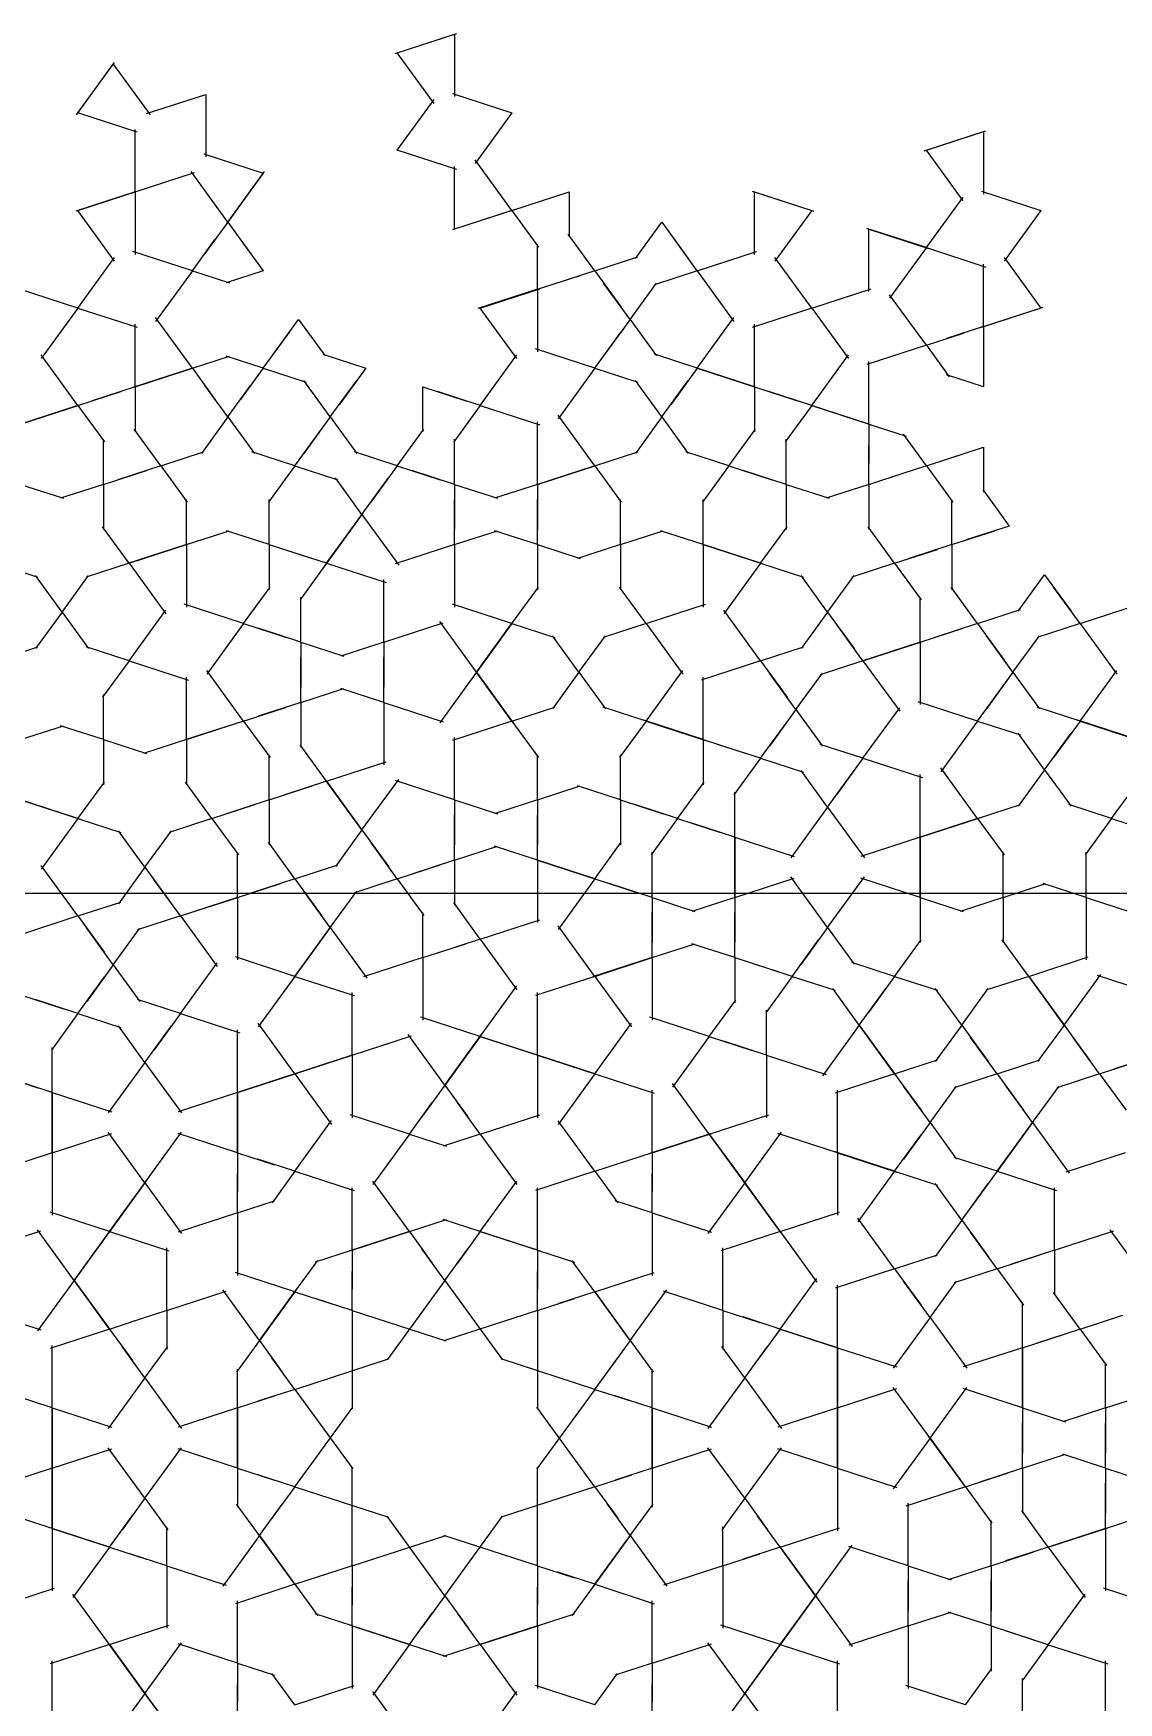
# Model space of a CAD drawing. Header units: millimetres. Extents: x -110 to 110, y -110 to 110.
# Drawn here: x -32.1 to 52.6, y -20.6 to 109.6 of the extents above; entities that cross this region are included whole.
import ezdxf

# ---------------------------------------------------------------- set-up
doc = ezdxf.new("R2010")
doc.units = ezdxf.units.MM
doc.layers.add('canvas_boundary', color=7, linetype='Continuous', true_color=0x505050)
doc.layers.add('strapwork', color=7, linetype='Continuous', true_color=0xff0000)

msp = doc.modelspace()

# ---------------------------------------------------------------- linework, layer by layer
at = {"layer": 'canvas_boundary'}
msp.add_lwpolyline([(-107.5, -42.5), (107.5, -42.5), (107.5, 42.5), (-107.5, 42.5)], close=True, dxfattribs=at)
at = {"layer": 'strapwork', "true_color": 0xff0000}
for points in [[(-3.88, 108.05), (0.76, 109.56), (0.76, 104.68)], [(-0.84, 104.15), (-3.71, 108.1), (0.93, 109.61)], [(-28.76, 103.26), (-25.89, 107.2), (-23.02, 103.26)], [(-24.01, 101.89), (-28.65, 103.4), (-25.78, 107.35)], [(-23.29, 103.35), (-18.65, 104.85), (-18.65, 99.97)], [(0.93, 98.99), (-3.71, 100.49), (-0.84, 104.44)], [(0.6, 104.91), (5.24, 103.4), (2.37, 99.45)], [(-24.18, 97.24), (-24.18, 102.12)], [(37.43, 100.44), (42.07, 101.95), (42.07, 97.07)], [(40.47, 96.55), (37.6, 100.49), (42.24, 102)], [(-18.82, 100.21), (-14.18, 98.7), (-17.05, 94.75)], [(5.41, 95.85), (0.76, 94.34), (0.76, 99.22)], [(5.24, 95.79), (2.37, 99.74)], [(-24.18, 97.24), (-19.54, 98.75)], [(-16.94, 94.89), (-19.81, 98.84)], [(-16.94, 94.89), (-14.08, 98.84)], [(-24.18, 97.24), (-28.82, 95.74)], [(-25.78, 91.84), (-28.65, 95.79), (-24.01, 97.3)], [(-24.18, 97.24), (-24.18, 92.36)], [(5.24, 95.79), (8.58, 96.88)], [(6.36, 96.16), (9.71, 97.24), (9.71, 93.72)], [(24.01, 97.3), (28.65, 95.79), (25.78, 91.84)], [(24.18, 92.36), (24.18, 97.24), (28.82, 95.74)], [(37.6, 92.89), (40.47, 96.83)], [(41.9, 97.3), (46.54, 95.79), (43.67, 91.84)], [(5.24, 95.79), (0.6, 94.28)], [(5.24, 95.79), (7.31, 92.94)], [(-16.94, 94.89), (-18.73, 92.43)], [(-16.94, 94.89), (-15.16, 92.43)], [(11.71, 91.09), (9.64, 93.94)], [(14.88, 92.05), (16.94, 94.89), (19.01, 92.05)], [(19.71, 91.09), (17.64, 93.94)], [(37.6, 92.89), (32.96, 94.39)], [(33.12, 89.46), (33.12, 94.34), (37.77, 92.83)], [(-19.71, 91.09), (-24.35, 92.6)], [(-19.71, 91.09), (-17.92, 93.55)], [(-15.97, 93.55), (-14.18, 91.09), (-17.07, 90.15)], [(7.24, 89.64), (7.24, 93.16)], [(19.71, 91.09), (24.35, 92.6)], [(37.6, 92.89), (34.73, 88.94)], [(37.6, 92.89), (42.24, 91.38)], [(-28.65, 88.18), (-25.78, 92.13)], [(11.71, 91.09), (15.06, 92.18)], [(28.65, 88.18), (25.78, 92.13)], [(43.67, 92.13), (46.54, 88.18), (41.9, 86.67)], [(42.07, 86.73), (42.07, 91.61)], [(-19.71, 91.09), (-22.58, 87.14)], [(-19.71, 91.09), (-16.82, 90.15)], [(7.24, 89.64), (10.58, 90.72)], [(11.71, 91.09), (8.36, 90)], [(11.71, 91.09), (13.78, 88.24)], [(14.47, 87.28), (12.4, 90.13)], [(14.47, 87.28), (16.54, 90.13)], [(19.71, 91.09), (16.36, 90)], [(19.71, 91.09), (22.58, 87.14)], [(-28.65, 88.18), (-33.29, 89.69)], [(7.24, 89.64), (2.59, 88.13)], [(5.63, 84.23), (2.76, 88.18), (7.41, 89.69)], [(7.24, 89.64), (7.24, 84.76)], [(28.65, 88.18), (33.29, 89.69)], [(37.6, 85.28), (34.73, 89.22)], [(-28.65, 88.18), (-31.52, 84.24)], [(-28.65, 88.18), (-24.01, 86.68)], [(-19.71, 83.48), (-22.58, 87.43)], [(-13.49, 84.44), (-11.42, 87.29), (-9.35, 84.44)], [(14.47, 87.28), (12.4, 84.44)], [(14.47, 87.28), (16.54, 84.44)], [(19.71, 83.48), (22.58, 87.43)], [(28.65, 88.18), (24.01, 86.67)], [(28.65, 88.18), (31.52, 84.23)], [(42.07, 86.73), (46.71, 88.24)], [(-24.18, 82.03), (-24.18, 86.91)], [(-14.18, 83.48), (-12.11, 86.33)], [(11.71, 83.48), (13.78, 86.33)], [(24.18, 82.03), (24.18, 86.91)], [(37.6, 85.28), (40.49, 86.22)], [(42.07, 86.73), (39.18, 85.79)], [(42.07, 86.73), (42.07, 83.69)], [(11.71, 83.48), (7.07, 84.99)], [(37.6, 85.28), (32.96, 83.77)], [(37.6, 85.28), (39.38, 82.82)], [(42.07, 85.07), (42.07, 82.03), (39.18, 82.97)], [(-28.65, 80.57), (-31.52, 84.52)], [(-19.71, 83.48), (-24.35, 81.97)], [(-24.18, 82.03), (-19.54, 83.54)], [(-19.71, 83.48), (-16.82, 84.42)], [(-19.71, 83.48), (-17.92, 81.02)], [(-14.18, 83.48), (-17.07, 84.42)], [(-14.18, 83.48), (-15.97, 81.02)], [(-14.18, 83.48), (-10.83, 82.39)], [(-9.53, 84.57), (-6.18, 83.48), (-8.25, 80.63)], [(2.76, 80.57), (5.63, 84.52)], [(11.71, 83.48), (8.84, 79.53)], [(11.71, 83.48), (15.06, 82.39)], [(19.71, 83.48), (16.36, 84.57)], [(19.71, 83.48), (17.64, 80.63)], [(24.18, 82.03), (19.54, 83.54)], [(19.71, 83.48), (24.35, 81.97)], [(28.65, 80.57), (31.52, 84.52)], [(33.12, 79.12), (33.12, 84)], [(-16.94, 79.68), (-18.73, 82.14)], [(-16.94, 79.68), (-15.16, 82.14)], [(-8.94, 79.68), (-11.01, 82.52)], [(-8.94, 79.68), (-6.87, 82.52)], [(16.94, 79.68), (14.88, 82.52)], [(16.94, 79.68), (19.01, 82.52)], [(-28.65, 80.57), (-25.3, 81.66)], [(-24.18, 82.03), (-27.53, 80.94)], [(-24.18, 82.03), (-24.18, 78.51)], [(-1.71, 78.51), (-1.71, 82.03), (1.64, 80.94)], [(2.76, 80.57), (-0.58, 81.66)], [(24.18, 82.03), (24.18, 78.51)], [(24.18, 82.03), (27.53, 80.94)], [(28.65, 80.57), (25.3, 81.66)], [(-28.65, 80.57), (-33.29, 79.07)], [(-33.12, 79.12), (-28.48, 80.63)], [(-28.65, 80.57), (-26.58, 77.73)], [(-16.94, 79.68), (-19.01, 76.83)], [(-16.94, 79.68), (-14.87, 76.83)], [(-8.94, 79.68), (-11.01, 76.83)], [(-8.94, 79.68), (-6.88, 76.83)], [(2.76, 80.57), (0.7, 77.73)], [(2.76, 80.57), (7.41, 79.07)], [(11.71, 75.87), (8.84, 79.82)], [(16.94, 79.68), (14.88, 76.83)], [(16.94, 79.68), (19.01, 76.83)], [(28.65, 80.57), (26.58, 77.73)], [(33.12, 79.12), (28.48, 80.63)], [(28.65, 80.57), (33.29, 79.07)], [(-22.18, 75.87), (-24.25, 78.72)], [(-11.71, 75.87), (-9.64, 78.72)], [(-3.71, 75.87), (-1.64, 78.72)], [(7.24, 74.42), (7.24, 79.3)], [(22.18, 75.87), (24.25, 78.72)], [(33.12, 79.12), (33.12, 76.08)], [(33.12, 79.12), (36.02, 78.18)], [(37.6, 75.87), (35.81, 78.33)], [(-26.65, 74.42), (-26.65, 77.94)], [(-22.18, 75.87), (-18.83, 76.96)], [(-11.71, 75.87), (-15.06, 76.96)], [(-3.71, 75.87), (-7.06, 76.96)], [(0.76, 74.42), (0.76, 77.94)], [(11.71, 75.87), (15.06, 76.96)], [(22.18, 75.87), (18.83, 76.96)], [(26.65, 74.42), (26.65, 77.94)], [(33.12, 74.42), (33.12, 77.46)], [(37.6, 75.87), (40.94, 76.96)], [(38.72, 76.24), (42.07, 77.33), (42.07, 73.81)], [(-22.18, 75.87), (-25.53, 74.78)], [(-22.18, 75.87), (-20.11, 73.02)], [(-11.71, 75.87), (-13.78, 73.02)], [(-11.71, 75.87), (-8.36, 74.78)], [(-3.71, 75.87), (-5.78, 73.02)], [(-3.71, 75.87), (-0.36, 74.78)], [(11.71, 75.87), (7.07, 74.36)], [(7.24, 74.42), (11.88, 75.93)], [(11.71, 75.87), (13.78, 73.02)], [(22.18, 75.87), (20.11, 73.02)], [(22.18, 75.87), (25.53, 74.78)], [(37.6, 75.87), (34.71, 74.93)], [(37.6, 75.87), (39.67, 73.02)], [(-33.12, 74.42), (-29.78, 73.33)], [(-26.65, 74.42), (-30, 73.33)], [(-26.65, 74.42), (-23.3, 75.51)], [(-26.65, 74.42), (-26.65, 70.9)], [(-6.47, 72.07), (-8.54, 74.92)], [(-6.47, 72.07), (-4.4, 74.92)], [(0.76, 74.42), (-2.58, 75.51)], [(0.76, 74.42), (0.76, 70.9)], [(0.76, 74.42), (4.11, 73.33)], [(7.24, 74.42), (3.89, 73.33)], [(7.24, 74.42), (7.24, 70.9)], [(26.65, 74.42), (23.3, 75.51)], [(26.65, 74.42), (26.65, 70.9)], [(26.65, 74.42), (30, 73.33)], [(33.12, 74.42), (29.78, 73.33)], [(33.12, 74.42), (36.02, 75.36)], [(33.12, 74.42), (33.12, 70.9)], [(-20.18, 69.72), (-20.18, 73.24)], [(-13.71, 69.72), (-13.71, 73.24)], [(0.76, 69.72), (0.76, 73.24)], [(7.24, 69.72), (7.24, 73.24)], [(13.71, 69.72), (13.71, 73.24)], [(20.18, 69.72), (20.18, 73.24)], [(39.6, 69.72), (39.6, 73.24)], [(42, 74.02), (44.07, 71.17), (40.72, 70.08)], [(-6.47, 72.07), (-9.34, 68.12)], [(-9.24, 68.26), (-6.37, 72.21)], [(-6.47, 72.07), (-3.6, 68.12)], [(-24.65, 68.26), (-26.72, 71.11)], [(-20.18, 69.72), (-16.83, 70.8)], [(-13.71, 69.72), (-17.06, 70.8)], [(0.76, 69.72), (4.11, 70.8)], [(7.24, 69.72), (3.89, 70.8)], [(13.71, 69.72), (17.06, 70.8)], [(20.18, 69.72), (16.83, 70.8)], [(24.65, 68.26), (26.72, 71.11)], [(35.12, 68.26), (33.06, 71.11)], [(39.6, 69.72), (42.94, 70.8)], [(-20.18, 69.72), (-24.82, 68.21)], [(-24.65, 68.26), (-20.01, 69.77)], [(-20.18, 69.72), (-20.18, 64.84)], [(-13.71, 69.72), (-13.71, 66.2)], [(-13.71, 69.72), (-10.36, 68.63)], [(-9.24, 68.26), (-12.58, 69.35)], [(0.76, 69.72), (-3.88, 68.21)], [(0.76, 69.72), (0.76, 64.84)], [(7.24, 69.72), (7.24, 66.2)], [(7.24, 69.72), (10.58, 68.63)], [(13.71, 69.72), (10.36, 68.63)], [(13.71, 69.72), (13.71, 66.2)], [(24.65, 68.26), (20.01, 69.77)], [(20.18, 69.72), (20.18, 64.84)], [(20.18, 69.72), (24.82, 68.21)], [(35.12, 68.26), (38.47, 69.35)], [(39.6, 69.72), (36.25, 68.63)], [(39.6, 69.72), (39.6, 66.2)], [(-35.12, 68.26), (-31.78, 67.18)], [(-24.65, 68.26), (-28, 67.18)], [(-24.65, 68.26), (-21.78, 64.32)], [(-9.24, 68.26), (-11.3, 65.42)], [(-9.24, 68.26), (-4.59, 66.76)], [(24.65, 68.26), (21.78, 64.32)], [(24.65, 68.26), (28, 67.18)], [(35.12, 68.26), (31.78, 67.18)], [(35.12, 68.26), (37.19, 65.42)], [(-29.89, 64.46), (-31.96, 67.31)], [(-29.89, 64.46), (-27.82, 67.31)], [(-4.76, 62.11), (-4.76, 66.99)], [(29.89, 64.46), (27.82, 67.31)], [(29.89, 64.46), (31.96, 67.31)], [(44.76, 64.52), (46.83, 67.37), (48.9, 64.52)], [(-15.71, 63.56), (-13.64, 66.41)], [(-11.24, 62.11), (-11.24, 65.63)], [(5.24, 63.56), (7.31, 66.41)], [(15.71, 63.56), (13.64, 66.41)], [(37.12, 62.11), (37.12, 65.63)], [(41.6, 63.56), (39.53, 66.41)], [(49.6, 63.56), (47.53, 66.41)], [(-29.89, 64.46), (-31.96, 61.61)], [(-29.89, 64.46), (-27.82, 61.61)], [(-24.65, 60.66), (-21.78, 64.6)], [(-15.71, 63.56), (-20.35, 65.07)], [(5.24, 63.56), (0.6, 65.07)], [(15.71, 63.56), (20.35, 65.07)], [(24.65, 60.66), (21.78, 64.6)], [(29.89, 64.46), (27.82, 61.61)], [(29.89, 64.46), (31.96, 61.61)], [(41.6, 63.56), (44.94, 64.65)], [(49.6, 63.56), (54.24, 65.07)], [(-15.71, 63.56), (-18.58, 59.61)], [(-15.71, 63.56), (-12.36, 62.47)], [(-11.24, 62.11), (-14.58, 63.2)], [(-4.76, 62.11), (-0.12, 63.62)], [(2.47, 59.76), (-0.4, 63.71)], [(5.24, 63.56), (2.37, 59.61)], [(2.47, 59.76), (5.34, 63.71)], [(5.24, 63.56), (8.58, 62.47)], [(10.47, 59.76), (8.4, 62.6)], [(10.47, 59.76), (12.54, 62.6)], [(15.71, 63.56), (12.36, 62.47)], [(15.71, 63.56), (18.58, 59.61)], [(32.65, 60.66), (30.58, 63.5)], [(37.12, 62.11), (40.47, 63.2)], [(41.6, 63.56), (38.25, 62.47)], [(41.6, 63.56), (43.67, 60.71)], [(44.36, 59.76), (42.29, 62.6)], [(44.36, 59.76), (46.43, 62.6)], [(49.6, 63.56), (46.25, 62.47)], [(49.6, 63.56), (52.47, 59.61)], [(-35.12, 60.66), (-31.78, 61.74)], [(-24.65, 60.66), (-28, 61.74)], [(-11.24, 62.11), (-11.24, 58.59)], [(-11.24, 62.11), (-7.89, 61.02)], [(-4.76, 62.11), (-8.11, 61.02)], [(-4.76, 62.11), (-4.76, 58.59)], [(24.65, 60.66), (28, 61.74)], [(37.12, 62.11), (32.48, 60.6)], [(32.65, 60.66), (37.29, 62.16)], [(37.12, 62.11), (37.12, 57.23)], [(-24.65, 60.66), (-26.72, 57.81)], [(-24.65, 60.66), (-20.01, 59.15)], [(-11.24, 57.41), (-11.24, 60.93)], [(-4.76, 57.41), (-4.76, 60.93)], [(24.65, 60.66), (20.01, 59.15)], [(24.65, 60.66), (26.72, 57.81)], [(32.65, 60.66), (29.3, 59.57)], [(32.65, 60.66), (35.52, 56.71)], [(-20.18, 54.5), (-20.18, 59.38)], [(-15.71, 55.95), (-18.58, 59.9)], [(2.47, 59.76), (-0.4, 55.81)], [(5.24, 55.95), (2.37, 59.9)], [(2.47, 59.76), (5.34, 55.81)], [(10.47, 59.76), (8.4, 56.91)], [(10.47, 59.76), (12.54, 56.91)], [(15.71, 55.95), (18.58, 59.9)], [(20.18, 54.5), (20.18, 59.38)], [(27.42, 56.85), (25.35, 59.7)], [(27.42, 56.85), (29.49, 59.7)], [(41.6, 55.95), (43.67, 58.8)], [(44.36, 59.76), (42.29, 56.91)], [(44.36, 59.76), (46.43, 56.91)], [(49.6, 55.95), (52.47, 59.9)], [(-26.65, 54.5), (-26.65, 58.02)], [(-11.24, 57.41), (-14.58, 56.32)], [(-11.24, 57.41), (-7.89, 58.49)], [(-11.24, 57.41), (-11.24, 53.89)], [(-4.76, 57.41), (-8.11, 58.49)], [(-4.76, 57.41), (-4.76, 52.53)], [(-4.76, 57.41), (-0.12, 55.9)], [(41.6, 55.95), (36.96, 57.46)], [(-20.18, 54.5), (-15.54, 56.01)], [(-15.71, 55.95), (-12.36, 57.04)], [(5.24, 55.95), (8.58, 57.04)], [(15.71, 55.95), (12.36, 57.04)], [(20.18, 54.5), (15.54, 56.01)], [(27.42, 56.85), (25.35, 54)], [(27.42, 56.85), (29.49, 54)], [(32.65, 53.05), (35.52, 56.99)], [(49.6, 55.95), (46.25, 57.04)], [(54.07, 54.5), (49.43, 56.01)], [(-33.12, 54.5), (-29.78, 55.59)], [(-26.65, 54.5), (-30, 55.59)], [(-15.71, 55.95), (-20.35, 54.45)], [(-15.71, 55.95), (-13.64, 53.11)], [(5.24, 55.95), (0.6, 54.44)], [(5.24, 55.95), (7.31, 53.11)], [(15.71, 55.95), (13.64, 53.11)], [(15.71, 55.95), (20.35, 54.44)], [(24.65, 53.05), (26.72, 55.89)], [(41.6, 55.95), (38.73, 52)], [(41.6, 55.95), (44.94, 54.87)], [(46.83, 52.15), (44.76, 55)], [(46.83, 52.15), (48.9, 55)], [(49.6, 55.95), (47.53, 53.11)], [(49.6, 55.95), (54.24, 54.44)], [(-26.65, 54.5), (-26.65, 50.98)], [(-26.65, 54.5), (-23.3, 53.41)], [(-20.18, 54.5), (-23.53, 53.41)], [(-20.18, 54.5), (-20.18, 50.98)], [(-9.24, 51.25), (-11.3, 54.1)], [(0.76, 49.8), (0.76, 54.68)], [(20.18, 54.5), (20.18, 50.98)], [(20.18, 54.5), (23.53, 53.41)], [(24.65, 53.05), (21.3, 54.13)], [(32.65, 53.05), (29.3, 54.13)], [(-13.71, 49.8), (-13.71, 53.32)], [(-9.24, 51.25), (-4.59, 52.76)], [(7.24, 49.8), (7.24, 53.32)], [(13.71, 49.8), (13.71, 53.32)], [(24.65, 53.05), (22.58, 50.2)], [(24.65, 53.05), (28, 51.96)], [(32.65, 53.05), (30.58, 50.2)], [(32.65, 53.05), (37.29, 51.54)], [(41.6, 48.34), (38.73, 52.29)], [(46.83, 52.15), (44.76, 49.3)], [(46.83, 52.15), (48.9, 49.3)], [(-28.65, 48.34), (-26.58, 51.19)], [(-18.18, 48.34), (-20.25, 51.19)], [(-13.71, 49.8), (-10.36, 50.89)], [(-9.24, 51.25), (-12.58, 50.16)], [(-6.47, 47.45), (-9.34, 51.39)], [(-9.24, 51.25), (-6.37, 47.3)], [(-6.47, 47.45), (-3.6, 51.39)], [(0.76, 49.8), (-3.88, 51.31)], [(7.24, 49.8), (10.58, 50.89)], [(13.71, 49.8), (10.36, 50.89)], [(18.18, 48.34), (20.25, 51.19)], [(29.89, 49.24), (27.82, 52.09)], [(29.89, 49.24), (31.96, 52.09)], [(37.12, 46.89), (37.12, 51.77)], [(52.07, 48.34), (54.14, 51.19)], [(-28.65, 48.34), (-33.29, 49.85)], [(-33.12, 49.8), (-28.48, 48.29)], [(-13.71, 49.8), (-17.06, 48.71)], [(-13.71, 49.8), (-13.71, 46.28)], [(0.76, 49.8), (0.76, 46.28)], [(0.76, 49.8), (4.11, 48.71)], [(7.24, 49.8), (3.89, 48.71)], [(7.24, 49.8), (7.24, 46.28)], [(13.71, 49.8), (13.71, 46.28)], [(13.71, 49.8), (17.06, 48.71)], [(22.65, 46.89), (22.65, 50.41)], [(-28.65, 48.34), (-31.52, 44.4)], [(-28.65, 48.34), (-25.3, 47.26)], [(-18.18, 48.34), (-21.53, 47.26)], [(-18.18, 48.34), (-14.83, 49.43)], [(-18.18, 48.34), (-16.11, 45.5)], [(0.76, 45.1), (0.76, 48.62)], [(7.24, 45.1), (7.24, 48.62)], [(18.18, 48.34), (14.83, 49.43)], [(18.18, 48.34), (16.11, 45.5)], [(18.18, 48.34), (21.53, 47.26)], [(29.89, 49.24), (27.02, 45.29)], [(29.89, 49.24), (32.76, 45.29)], [(41.6, 48.34), (36.96, 46.84)], [(37.12, 46.89), (41.77, 48.4)], [(41.6, 48.34), (44.94, 49.43)], [(41.6, 48.34), (43.67, 45.5)], [(52.07, 48.34), (48.72, 49.43)], [(52.07, 48.34), (50, 45.5)], [(52.07, 48.34), (55.42, 47.26)], [(-23.42, 44.54), (-25.49, 47.39)], [(-23.42, 44.54), (-21.35, 47.39)], [(-6.47, 47.45), (-8.54, 44.6)], [(-6.47, 47.45), (-4.4, 44.6)], [(22.65, 46.89), (19.3, 47.98)], [(22.65, 42.19), (22.65, 47.07)], [(22.65, 46.89), (22.65, 42.01)], [(22.65, 46.89), (27.29, 45.38)], [(37.12, 46.89), (32.48, 45.38)], [(37.12, 42.19), (37.12, 47.07)], [(37.12, 46.89), (37.12, 42.01)], [(-16.18, 42.19), (-16.18, 45.71)], [(-11.71, 43.64), (-13.78, 46.49)], [(-3.71, 43.64), (-5.78, 46.49)], [(0.76, 45.1), (4.11, 46.18)], [(7.24, 45.1), (3.89, 46.18)], [(11.71, 43.64), (13.78, 46.49)], [(16.18, 42.19), (16.18, 45.71)], [(43.6, 42.19), (43.6, 45.71)], [(50.07, 42.19), (50.07, 45.71)], [(-28.65, 40.74), (-31.52, 44.68)], [(-23.42, 44.54), (-25.49, 41.69)], [(-23.42, 44.54), (-21.35, 41.69)], [(-11.71, 43.64), (-8.36, 44.73)], [(-3.71, 43.64), (-0.36, 44.73)], [(0.76, 45.1), (-2.58, 44.01)], [(0.76, 45.1), (0.76, 41.58)], [(11.71, 43.64), (7.07, 45.15)], [(7.24, 45.1), (7.24, 40.22)], [(7.24, 45.1), (11.88, 43.59)], [(-20.65, 40.74), (-22.72, 43.58)], [(-16.18, 42.19), (-12.83, 43.28)], [(-11.71, 43.64), (-15.06, 42.55)], [(-11.71, 43.64), (-9.64, 40.79)], [(-3.71, 43.64), (-7.06, 42.55)], [(-3.71, 43.64), (-1.64, 40.79)], [(11.71, 43.64), (8.84, 39.69)], [(11.71, 43.64), (15.06, 42.55)], [(16.18, 42.19), (12.83, 43.28)], [(22.65, 42.19), (27.29, 43.7)], [(29.89, 39.84), (27.02, 43.79)], [(29.89, 39.84), (32.76, 43.79)], [(37.12, 42.19), (32.48, 43.7)], [(43.6, 42.19), (46.94, 43.28)], [(50.07, 42.19), (46.72, 43.28)], [(-28.65, 40.74), (-25.3, 41.82)], [(-16.18, 42.19), (-20.82, 40.68)], [(-20.65, 40.74), (-16.01, 42.24)], [(-16.18, 42.19), (-16.18, 37.31)], [(-8.94, 39.84), (-11.01, 42.69)], [(-8.94, 39.84), (-6.87, 42.69)], [(2.76, 38.94), (0.7, 41.79)], [(16.18, 42.19), (16.18, 38.67)], [(16.18, 42.19), (19.53, 41.1)], [(22.65, 42.19), (19.3, 41.1)], [(22.65, 42.19), (22.65, 38.67)], [(37.12, 42.19), (37.12, 38.67)], [(37.12, 42.19), (40.47, 41.1)], [(43.6, 42.19), (40.25, 41.1)], [(43.6, 42.19), (43.6, 38.67)], [(50.07, 42.19), (50.07, 37.31)], [(50.07, 42.19), (54.71, 40.68)], [(-28.65, 40.74), (-33.29, 39.23)], [(-28.65, 40.74), (-26.58, 37.89)], [(-20.65, 40.74), (-24, 39.65)], [(-20.65, 40.74), (-17.78, 36.79)], [(-1.71, 37.49), (-1.71, 41.01)], [(2.76, 38.94), (7.41, 40.45)], [(16.18, 37.49), (16.18, 41.01)], [(22.65, 37.49), (22.65, 41.01)], [(-25.89, 36.93), (-27.96, 39.78)], [(-25.89, 36.93), (-23.82, 39.78)], [(-8.94, 39.84), (-11.81, 35.89)], [(-11.71, 36.03), (-8.84, 39.98)], [(-8.94, 39.84), (-6.08, 35.89)], [(11.71, 36.03), (8.84, 39.98)], [(29.89, 39.84), (27.82, 36.99)], [(29.89, 39.84), (31.96, 36.99)], [(-1.71, 37.49), (1.64, 38.57)], [(2.76, 38.94), (-0.58, 37.85)], [(2.76, 38.94), (5.63, 34.99)], [(16.18, 37.49), (19.53, 38.57)], [(22.65, 37.49), (19.3, 38.57)], [(27.12, 36.03), (29.19, 38.88)], [(35.12, 36.03), (37.19, 38.88)], [(45.6, 36.03), (43.53, 38.88)], [(-25.89, 36.93), (-27.96, 34.08)], [(-25.89, 36.93), (-23.82, 34.08)], [(-20.65, 33.13), (-17.78, 37.08)], [(-11.71, 36.03), (-16.35, 37.54)], [(-1.71, 37.49), (-6.35, 35.98)], [(-1.71, 37.49), (-1.71, 32.61)], [(16.18, 37.49), (11.54, 35.98)], [(11.71, 36.03), (16.35, 37.54)], [(16.18, 37.49), (16.18, 32.61)], [(22.65, 37.49), (22.65, 33.97)], [(22.65, 37.49), (26, 36.4)], [(27.12, 36.03), (23.78, 37.12)], [(35.12, 36.03), (31.78, 37.12)], [(45.6, 36.03), (50.24, 37.54)], [(-28.65, 33.13), (-26.58, 35.98)], [(-11.71, 36.03), (-14.58, 32.09)], [(-11.71, 36.03), (-7.07, 34.53)], [(2.76, 31.33), (5.63, 35.28)], [(11.71, 36.03), (7.07, 34.53)], [(11.71, 36.03), (14.58, 32.09)], [(27.12, 36.03), (25.06, 33.19)], [(27.12, 36.03), (30.47, 34.95)], [(35.12, 36.03), (33.06, 33.19)], [(35.12, 36.03), (38.47, 34.95)], [(45.6, 36.03), (42.25, 34.95)], [(48.36, 32.23), (45.49, 36.18)], [(45.6, 36.03), (48.47, 32.09)], [(48.36, 32.23), (51.23, 36.18)], [(55.6, 34.58), (50.96, 36.09)], [(-33.12, 34.58), (-29.78, 33.49)], [(-28.65, 33.13), (-32, 34.22)], [(-20.65, 33.13), (-24, 34.22)], [(-7.24, 29.88), (-7.24, 34.76)], [(7.24, 29.88), (7.24, 34.76)], [(20.65, 31.33), (22.72, 34.18)], [(32.36, 32.23), (30.29, 35.08)], [(32.36, 32.23), (34.43, 35.08)], [(40.36, 32.23), (38.29, 35.08)], [(40.36, 32.23), (42.43, 35.08)], [(-28.65, 33.13), (-30.72, 30.28)], [(-28.65, 33.13), (-25.3, 32.04)], [(-20.65, 33.13), (-22.72, 30.28)], [(-20.65, 33.13), (-16.01, 31.62)], [(2.76, 31.33), (-1.88, 32.84)], [(20.65, 31.33), (16.01, 32.84)], [(25.12, 29.88), (25.12, 33.4)], [(-23.42, 29.32), (-25.49, 32.17)], [(-23.42, 29.32), (-21.35, 32.17)], [(-16.18, 26.97), (-16.18, 31.85)], [(-11.71, 28.43), (-14.58, 32.37)], [(-7.24, 29.88), (-2.59, 31.39)], [(0, 27.53), (-2.87, 31.48)], [(2.76, 31.33), (-0.1, 27.38)], [(0, 27.53), (2.87, 31.48)], [(7.24, 29.88), (2.59, 31.39)], [(2.76, 31.33), (7.41, 29.82)], [(11.71, 28.43), (14.58, 32.37)], [(20.65, 31.33), (17.78, 27.38)], [(20.65, 31.33), (24, 30.24)], [(32.36, 32.23), (29.49, 28.28)], [(35.12, 28.43), (32.26, 32.37)], [(32.36, 32.23), (35.23, 28.28)], [(40.36, 32.23), (38.29, 29.38)], [(40.36, 32.23), (42.43, 29.38)], [(43.12, 28.43), (41.06, 31.27)], [(48.36, 32.23), (46.29, 29.38)], [(48.36, 32.23), (50.43, 29.38)], [(51.12, 28.43), (49.06, 31.27)], [(-30.65, 26.97), (-30.65, 30.49)], [(25.12, 29.88), (21.78, 30.97)], [(-23.42, 29.32), (-26.28, 25.38)], [(-23.42, 29.32), (-20.55, 25.38)], [(-7.24, 29.88), (-11.88, 28.37)], [(-11.71, 28.43), (-7.07, 29.93)], [(-7.24, 29.88), (-7.24, 25)], [(11.71, 28.43), (7.07, 29.93)], [(7.24, 29.88), (7.24, 25)], [(7.24, 29.88), (11.88, 28.37)], [(25.12, 29.88), (25.12, 25)], [(25.12, 29.88), (29.77, 28.37)], [(35.12, 28.43), (38.47, 29.51)], [(43.12, 28.43), (46.47, 29.51)], [(51.12, 28.43), (54.47, 29.51)], [(55.6, 29.88), (52.25, 28.79)], [(-35.12, 28.43), (-31.78, 27.34)], [(-30.65, 26.97), (-34, 28.06)], [(-11.71, 28.43), (-16.35, 26.92)], [(-16.18, 26.97), (-11.54, 28.48)], [(-11.71, 28.43), (-8.84, 24.48)], [(0, 27.53), (-1.79, 25.07)], [(0, 27.53), (1.79, 25.07)], [(11.71, 28.43), (8.84, 24.48)], [(11.71, 28.43), (16.35, 26.92)], [(20.65, 23.72), (17.78, 27.67)], [(35.12, 28.43), (30.48, 26.92)], [(35.12, 28.43), (37.19, 25.58)], [(37.89, 24.62), (35.82, 27.47)], [(37.89, 24.62), (39.96, 27.47)], [(43.12, 28.43), (39.78, 27.34)], [(43.12, 28.43), (45.19, 25.58)], [(45.89, 24.62), (43.82, 27.47)], [(45.89, 24.62), (47.96, 27.47)], [(51.12, 28.43), (47.78, 27.34)], [(51.12, 28.43), (53.19, 25.58)], [(-30.65, 22.27), (-30.65, 27.15)], [(-30.65, 26.97), (-30.65, 22.09)], [(-30.65, 26.97), (-26.01, 25.46)], [(-16.18, 26.97), (-20.82, 25.46)], [(-16.18, 22.27), (-16.18, 27.15)], [(-16.18, 26.97), (-16.18, 22.09)], [(-2.76, 23.72), (-0.98, 26.18)], [(2.76, 23.72), (0.98, 26.18)], [(16.18, 22.27), (16.18, 27.15)], [(30.65, 22.27), (30.65, 27.15)], [(-11.71, 20.82), (-8.84, 24.77)], [(-2.76, 23.72), (-7.4, 25.23)], [(2.76, 23.72), (7.41, 25.23)], [(11.71, 20.82), (8.84, 24.76)], [(20.65, 23.72), (25.29, 25.23)], [(43.12, 20.82), (45.99, 24.76)], [(-30.65, 22.27), (-26.01, 23.78)], [(-23.42, 19.92), (-26.28, 23.87)], [(-23.42, 19.92), (-20.55, 23.87)], [(-16.18, 22.27), (-20.82, 23.78)], [(-2.76, 23.72), (-5.63, 19.78)], [(-2.76, 23.72), (0.13, 22.78)], [(2.76, 23.72), (-0.13, 22.78)], [(2.76, 23.72), (5.63, 19.78)], [(20.65, 23.72), (16.01, 22.22)], [(16.18, 22.27), (20.82, 23.78)], [(23.42, 19.92), (20.55, 23.87)], [(20.65, 23.72), (23.52, 19.78)], [(23.42, 19.92), (26.28, 23.87)], [(30.65, 22.27), (26.01, 23.78)], [(35.12, 20.82), (37.19, 23.66)], [(37.89, 24.62), (35.82, 21.77)], [(37.89, 24.62), (39.96, 21.77)], [(45.89, 24.62), (43.02, 20.67)], [(45.89, 24.62), (48.76, 20.67)], [(-30.65, 22.27), (-35.29, 20.76)], [(-30.65, 22.27), (-30.65, 17.39)], [(-16.18, 22.27), (-16.18, 19.23)], [(-16.18, 22.27), (-13.29, 21.33)], [(16.18, 22.27), (13.29, 21.33)], [(16.18, 22.27), (16.18, 19.23)], [(35.12, 20.82), (30.48, 22.33)], [(30.65, 22.27), (30.65, 17.39)], [(30.65, 22.27), (35.29, 20.76)], [(53.12, 22.27), (48.48, 20.76)], [(-11.71, 20.82), (-14.6, 21.76)], [(11.71, 20.82), (14.6, 21.76)], [(43.12, 20.82), (39.78, 21.9)], [(-23.42, 19.92), (-26.28, 15.97)], [(-26.18, 16.11), (-23.31, 20.06)], [(-23.42, 19.92), (-20.55, 15.97)], [(-16.18, 17.57), (-16.18, 20.61)], [(-11.71, 20.82), (-13.49, 18.36)], [(-11.71, 20.82), (-7.07, 19.31)], [(-7.24, 14.66), (-7.24, 19.54)], [(-2.76, 16.11), (-5.63, 20.06)], [(2.76, 16.11), (5.63, 20.06)], [(11.71, 20.82), (7.07, 19.31)], [(7.24, 14.66), (7.24, 19.54)], [(11.71, 20.82), (13.5, 18.36)], [(16.18, 17.57), (16.18, 20.61)], [(23.42, 19.92), (20.55, 15.97)], [(26.18, 16.11), (23.31, 20.06)], [(23.42, 19.92), (26.28, 15.97)], [(35.12, 20.82), (32.26, 16.87)], [(35.12, 20.82), (38.47, 19.73)], [(40.36, 17.01), (38.29, 19.86)], [(40.36, 17.01), (42.43, 19.86)], [(43.12, 20.82), (41.06, 17.97)], [(43.12, 20.82), (47.77, 19.31)], [(47.6, 14.66), (47.6, 19.54)], [(-16.18, 17.57), (-13.29, 18.51)], [(16.18, 17.57), (13.29, 18.51)], [(-26.18, 16.11), (-30.82, 17.62)], [(-16.18, 17.57), (-20.82, 16.06)], [(-16.18, 17.57), (-16.18, 12.69)], [(-2.76, 16.11), (0.13, 17.05)], [(2.76, 16.11), (-0.13, 17.05)], [(16.18, 17.57), (16.18, 12.69)], [(16.18, 17.57), (20.82, 16.06)], [(26.18, 16.11), (30.82, 17.62)], [(35.12, 13.21), (32.26, 17.16)], [(40.36, 17.01), (38.29, 14.16)], [(40.36, 17.01), (42.43, 14.16)], [(-36.18, 14.66), (-31.54, 16.17)], [(-28.94, 12.31), (-31.81, 16.26)], [(-26.18, 16.11), (-29.05, 12.17)], [(-28.94, 12.31), (-26.08, 16.26)], [(-26.18, 16.11), (-21.54, 14.61)], [(-2.76, 16.11), (-7.41, 14.61)], [(-7.24, 14.66), (-2.59, 16.17)], [(-2.76, 16.11), (-0.98, 13.66)], [(2.76, 16.11), (0.98, 13.66)], [(7.24, 14.66), (2.59, 16.17)], [(2.76, 16.11), (7.41, 14.61)], [(26.18, 16.11), (21.54, 14.61)], [(26.18, 16.11), (29.05, 12.17)], [(43.12, 13.21), (41.06, 16.06)], [(47.6, 14.66), (52.24, 16.17)], [(54.83, 12.31), (51.96, 16.26)], [(-21.71, 9.96), (-21.71, 14.84)], [(-7.24, 14.66), (-10.13, 13.72)], [(-7.24, 14.66), (-7.24, 11.62)], [(0, 12.31), (-1.79, 14.77)], [(0, 12.31), (1.79, 14.77)], [(7.24, 14.66), (7.24, 11.62)], [(7.24, 14.66), (10.13, 13.72)], [(21.71, 9.96), (21.71, 14.84)], [(47.6, 14.66), (44.25, 13.57)], [(47.6, 14.66), (47.6, 11.14)], [(-11.71, 11.41), (-9.92, 13.87)], [(11.71, 11.41), (9.92, 13.87)], [(35.12, 13.21), (30.48, 11.7)], [(35.12, 13.21), (38.47, 14.3)], [(35.12, 13.21), (37.19, 10.36)], [(43.12, 13.21), (39.78, 12.12)], [(43.12, 13.21), (46.47, 14.3)], [(43.12, 13.21), (45.19, 10.36)], [(-28.94, 12.31), (-31.81, 8.36)], [(-26.18, 8.51), (-29.05, 12.45)], [(-28.94, 12.31), (-26.08, 8.36)], [(-11.71, 11.41), (-16.35, 12.92)], [(-7.24, 9.96), (-7.24, 13)], [(0, 12.31), (-4.51, 6.1)], [(0, 12.31), (4.51, 6.1)], [(7.24, 9.96), (7.24, 13)], [(11.71, 11.41), (16.35, 12.92)], [(26.18, 8.51), (29.05, 12.45)], [(30.65, 7.05), (30.65, 11.93)], [(37.89, 9.4), (35.82, 12.25)], [(37.89, 9.4), (39.96, 12.25)], [(-21.71, 9.96), (-17.07, 11.47)], [(-14.47, 7.61), (-17.34, 11.56)], [(-11.71, 11.41), (-14.58, 7.46)], [(-14.47, 7.61), (-11.6, 11.56)], [(-11.71, 11.41), (-8.82, 10.47)], [(-7.24, 9.96), (-10.13, 10.9)], [(7.24, 9.96), (10.13, 10.9)], [(11.71, 11.41), (8.82, 10.47)], [(14.47, 7.61), (11.6, 11.56)], [(11.71, 11.41), (14.58, 7.46)], [(14.47, 7.61), (17.34, 11.56)], [(21.71, 9.96), (17.07, 11.47)], [(45.12, 7.05), (45.12, 10.57)], [(49.6, 8.51), (47.53, 11.35)], [(-36.18, 9.96), (-31.54, 8.45)], [(-26.18, 8.51), (-23.29, 9.45)], [(-21.71, 9.96), (-24.6, 9.02)], [(-21.71, 9.96), (-21.71, 6.92)], [(-7.24, 9.96), (-7.24, 2.28)], [(-7.24, 9.96), (0.07, 7.59)], [(7.24, 9.96), (-0.07, 7.59)], [(7.24, 9.96), (7.24, 2.28)], [(21.71, 9.96), (21.71, 6.92)], [(21.71, 9.96), (24.6, 9.02)], [(26.18, 8.51), (23.29, 9.45)], [(37.89, 9.4), (35.02, 5.46)], [(37.89, 9.4), (40.76, 5.46)], [(49.6, 8.51), (52.94, 9.59)], [(-26.18, 8.51), (-30.82, 7)], [(-26.18, 8.51), (-24.39, 6.05)], [(26.18, 8.51), (24.39, 6.05)], [(30.65, 7.05), (26.01, 8.56)], [(26.18, 8.51), (30.82, 7)], [(45.12, 7.05), (48.47, 8.14)], [(49.6, 8.51), (46.25, 7.42)], [(49.6, 8.51), (51.67, 5.66)], [(-30.65, 2.35), (-30.65, 7.23)], [(-23.42, 4.7), (-25.2, 7.16)], [(-23.42, 4.7), (-21.63, 7.16)], [(-14.47, 7.61), (-16.26, 5.15)], [(-14.47, 7.61), (-12.69, 5.15)], [(14.47, 7.61), (12.68, 5.15)], [(14.47, 7.61), (16.26, 5.15)], [(23.42, 4.7), (21.63, 7.16)], [(23.42, 4.7), (25.2, 7.16)], [(30.65, 2.35), (30.65, 7.23)], [(30.65, 7.05), (30.65, 2.17)], [(30.65, 7.05), (35.29, 5.55)], [(45.12, 7.05), (40.48, 5.55)], [(45.12, 2.35), (45.12, 7.23)], [(45.12, 7.05), (45.12, 2.17)], [(-16.18, 2.35), (-16.18, 5.39)], [(-11.71, 3.8), (-13.5, 6.26)], [(-11.71, 3.8), (-4.4, 6.18)], [(11.71, 3.8), (4.4, 6.18)], [(11.71, 3.8), (13.5, 6.26)], [(16.18, 2.35), (16.18, 5.39)], [(51.6, 2.35), (51.6, 5.87)], [(-23.42, 4.7), (-26.28, 0.75)], [(-23.42, 4.7), (-20.55, 0.75)], [(23.42, 4.7), (20.55, 0.75)], [(23.42, 4.7), (26.28, 0.75)], [(37.89, 0), (35.02, 3.95)], [(37.89, 0), (40.76, 3.95)], [(-30.65, 2.35), (-35.29, 3.86)], [(-16.18, 2.35), (-13.29, 3.29)], [(-11.71, 3.8), (-14.6, 2.87)], [(-11.71, 3.8), (-7.19, -2.41)], [(11.71, 3.8), (7.19, -2.41)], [(11.71, 3.8), (14.6, 2.87)], [(16.18, 2.35), (13.29, 3.29)], [(30.65, 2.35), (35.29, 3.86)], [(45.12, 2.35), (40.48, 3.86)], [(51.6, 2.35), (54.94, 3.44)], [(-30.65, -2.35), (-30.65, 2.53)], [(-30.65, 2.35), (-30.65, -2.53)], [(-30.65, 2.35), (-26.01, 0.84)], [(-16.18, 2.35), (-20.82, 0.84)], [(-16.18, -2.35), (-16.18, 2.53)], [(-16.18, 2.35), (-16.18, -2.53)], [(-11.71, -3.8), (-7.19, 2.41)], [(11.71, -3.8), (7.19, 2.41)], [(16.18, -2.35), (16.18, 2.53)], [(16.18, 2.35), (16.18, -2.53)], [(16.18, 2.35), (20.82, 0.84)], [(30.65, 2.35), (26.01, 0.84)], [(30.65, -2.35), (30.65, 2.53)], [(30.65, 2.35), (30.65, -2.53)], [(45.12, 2.35), (45.12, -1.17)], [(45.12, 2.35), (48.47, 1.26)], [(51.6, 2.35), (48.25, 1.26)], [(51.6, 2.35), (51.6, -1.17)], [(40.65, -3.8), (37.78, 0.14)], [(45.12, -2.35), (45.12, 1.17)], [(51.6, -2.35), (51.6, 1.17)], [(-30.65, -2.35), (-26.01, -0.84)], [(-23.42, -4.7), (-26.28, -0.75)], [(-23.42, -4.7), (-20.55, -0.75)], [(-16.18, -2.35), (-20.82, -0.84)], [(16.18, -2.35), (20.82, -0.84)], [(23.42, -4.7), (20.55, -0.75)], [(23.42, -4.7), (26.28, -0.75)], [(30.65, -2.35), (26.01, -0.84)], [(37.89, 0), (35.02, -3.95)], [(37.89, 0), (40.76, -3.95)], [(45.12, -2.35), (48.47, -1.26)], [(51.6, -2.35), (48.25, -1.26)], [(-30.65, -2.35), (-35.29, -3.86)], [(-30.65, -7.05), (-30.65, -2.17)], [(-30.65, -2.35), (-30.65, -7.23)], [(-16.18, -2.35), (-16.18, -5.39)], [(-16.18, -2.35), (-13.29, -3.29)], [(-7.24, -9.96), (-7.24, -2.28)], [(7.24, -9.96), (7.24, -2.28)], [(16.18, -2.35), (13.29, -3.29)], [(16.18, -2.35), (16.18, -5.39)], [(30.65, -2.35), (30.65, -7.23)], [(30.65, -2.35), (35.29, -3.86)], [(45.12, -2.35), (41.78, -3.44)], [(45.12, -2.35), (45.12, -5.87)], [(51.6, -2.35), (51.6, -5.87)], [(51.6, -2.35), (54.94, -3.44)], [(-11.71, -3.8), (-14.6, -2.86)], [(-11.71, -3.8), (-13.5, -6.26)], [(-11.71, -3.8), (-4.4, -6.18)], [(11.71, -3.8), (4.4, -6.18)], [(11.71, -3.8), (14.6, -2.86)], [(11.71, -3.8), (13.5, -6.26)], [(40.65, -3.8), (36.01, -5.31)], [(40.65, -3.8), (44, -2.72)], [(40.65, -3.8), (42.72, -6.65)], [(51.6, -7.05), (51.6, -3.53)], [(-23.42, -4.7), (-25.2, -7.16)], [(-23.42, -4.7), (-21.63, -7.16)], [(-14.47, -7.61), (-16.26, -5.15)], [(-14.47, -7.61), (-12.69, -5.15)], [(14.47, -7.61), (12.69, -5.15)], [(14.47, -7.61), (16.26, -5.15)], [(23.42, -4.7), (21.63, -7.16)], [(23.42, -4.7), (25.2, -7.16)], [(36.18, -9.96), (36.18, -5.08)], [(-30.65, -7.05), (-35.29, -5.55)], [(-26.18, -8.51), (-24.39, -6.05)], [(0, -12.31), (-4.51, -6.1)], [(0, -12.31), (4.51, -6.1)], [(26.18, -8.51), (24.39, -6.05)], [(42.65, -9.96), (42.65, -6.44)], [(47.12, -8.51), (45.06, -5.66)], [(51.6, -7.05), (54.94, -5.97)], [(-26.18, -8.51), (-30.82, -7)], [(-30.65, -7.05), (-30.65, -11.93)], [(-30.65, -7.05), (-26.01, -8.56)], [(-21.71, -9.96), (-21.71, -6.92)], [(-14.47, -7.61), (-17.34, -11.56)], [(-11.71, -11.41), (-14.58, -7.46)], [(-14.47, -7.61), (-11.6, -11.56)], [(-7.24, -9.96), (0.07, -7.59)], [(7.24, -9.96), (-0.07, -7.59)], [(14.47, -7.61), (11.6, -11.56)], [(11.71, -11.41), (14.58, -7.46)], [(14.47, -7.61), (17.34, -11.56)], [(21.71, -9.96), (21.71, -6.92)], [(26.18, -8.51), (30.82, -7)], [(51.6, -7.05), (46.96, -8.56)], [(47.12, -8.51), (51.77, -7)], [(51.6, -7.05), (51.6, -11.93)], [(-26.18, -8.51), (-29.05, -12.45)], [(-26.18, -8.51), (-23.29, -9.45)], [(-21.71, -9.96), (-24.6, -9.02)], [(21.71, -9.96), (24.6, -9.02)], [(26.18, -8.51), (23.29, -9.45)], [(28.94, -12.31), (26.08, -8.36)], [(26.18, -8.51), (29.05, -12.45)], [(28.94, -12.31), (31.81, -8.36)], [(36.18, -9.96), (31.54, -8.45)], [(42.65, -9.96), (46, -8.87)], [(47.12, -8.51), (43.78, -9.59)], [(47.12, -8.51), (49.99, -12.45)], [(-21.71, -9.96), (-21.71, -14.84)], [(-21.71, -9.96), (-17.07, -11.47)], [(-7.24, -9.96), (-10.13, -10.9)], [(-7.24, -9.96), (-7.24, -13)], [(7.24, -9.96), (7.24, -13)], [(7.24, -9.96), (10.13, -10.9)], [(21.71, -9.96), (17.07, -11.47)], [(21.71, -9.96), (21.71, -14.84)], [(36.18, -9.96), (36.18, -13.48)], [(36.18, -9.96), (39.53, -11.05)], [(42.65, -9.96), (39.3, -11.05)], [(42.65, -9.96), (42.65, -13.48)], [(-35.12, -13.21), (-30.48, -11.7)], [(-11.71, -11.41), (-16.35, -12.92)], [(-11.71, -11.41), (-8.82, -10.47)], [(-11.71, -11.41), (-9.92, -13.87)], [(-7.24, -14.66), (-7.24, -11.62)], [(7.24, -14.66), (7.24, -11.62)], [(11.71, -11.41), (8.82, -10.47)], [(11.71, -11.41), (9.92, -13.87)], [(11.71, -11.41), (16.35, -12.92)], [(36.18, -14.66), (36.18, -11.14)], [(42.65, -14.66), (42.65, -11.14)], [(56.07, -13.21), (51.43, -11.7)], [(-26.18, -16.11), (-29.05, -12.17)], [(-16.18, -17.57), (-16.18, -12.69)], [(0, -12.31), (-1.79, -14.77)], [(0, -12.31), (1.79, -14.77)], [(16.18, -17.57), (16.18, -12.69)], [(28.94, -12.31), (26.08, -16.26)], [(26.18, -16.11), (29.05, -12.17)], [(28.94, -12.31), (31.81, -16.26)], [(47.12, -16.12), (49.99, -12.17)], [(-7.24, -14.66), (-10.13, -13.72)], [(-2.76, -16.11), (-0.98, -13.66)], [(2.76, -16.11), (0.98, -13.66)], [(7.24, -14.66), (10.13, -13.72)], [(36.18, -14.66), (39.53, -13.57)], [(42.65, -14.66), (39.3, -13.57)], [(-26.18, -16.11), (-21.54, -14.61)], [(-2.76, -16.11), (-7.41, -14.61)], [(-7.24, -14.66), (-7.24, -19.54)], [(-7.24, -14.66), (-2.59, -16.17)], [(7.24, -14.66), (2.59, -16.17)], [(2.76, -16.11), (7.41, -14.61)], [(7.24, -14.66), (7.24, -19.54)], [(26.18, -16.11), (21.54, -14.61)], [(36.18, -14.66), (31.54, -16.17)], [(36.18, -14.66), (36.18, -19.54)], [(42.65, -14.66), (42.65, -18.18)], [(42.65, -14.66), (46, -15.75)], [(47.12, -16.12), (43.78, -15.03)], [(-26.18, -16.11), (-30.82, -17.62)], [(-23.42, -19.92), (-26.28, -15.97)], [(-26.18, -16.11), (-23.31, -20.06)], [(-23.42, -19.92), (-20.55, -15.97)], [(-16.18, -17.57), (-20.82, -16.06)], [(-2.76, -16.11), (-5.63, -20.06)], [(-2.76, -16.11), (0.13, -17.05)], [(2.76, -16.11), (-0.13, -17.05)], [(2.76, -16.11), (5.63, -20.06)], [(16.18, -17.57), (20.82, -16.06)], [(23.42, -19.92), (20.55, -15.97)], [(26.18, -16.11), (23.31, -20.06)], [(23.42, -19.92), (26.28, -15.97)], [(26.18, -16.11), (30.82, -17.62)], [(47.12, -16.12), (45.06, -18.96)], [(47.12, -16.12), (51.77, -17.62)], [(-30.65, -22.27), (-30.65, -17.39)], [(-16.18, -17.57), (-16.18, -20.61)], [(-16.18, -17.57), (-13.29, -18.51)], [(16.18, -17.57), (13.29, -18.51)], [(16.18, -17.57), (16.18, -20.61)], [(30.65, -22.27), (30.65, -17.39)], [(40.65, -20.82), (42.72, -17.97)], [(51.6, -22.27), (51.6, -17.39)], [(-16.18, -22.27), (-16.18, -19.23)], [(-11.71, -20.82), (-13.5, -18.36)], [(-11.71, -20.82), (-7.07, -19.31)], [(11.71, -20.82), (7.07, -19.31)], [(11.71, -20.82), (13.49, -18.36)], [(16.18, -22.27), (16.18, -19.23)], [(40.65, -20.82), (36.01, -19.31)], [(45.12, -22.27), (45.12, -18.75)], [(-23.42, -19.92), (-26.28, -23.87)], [(-20.65, -23.72), (-23.52, -19.78)], [(-23.42, -19.92), (-20.55, -23.87)], [(-2.76, -23.72), (-5.63, -19.78)], [(2.76, -23.72), (5.63, -19.78)], [(23.42, -19.92), (20.55, -23.87)], [(23.42, -19.92), (26.28, -23.87)]]:
    msp.add_lwpolyline(points, dxfattribs=at)

doc.saveas('drawing.dxf')
